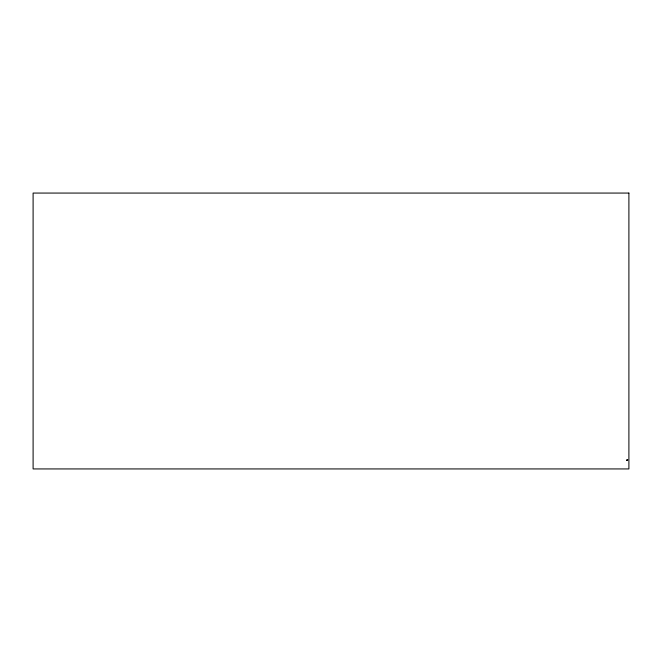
<?xml version="1.0" encoding="UTF-8"?>
<svg xmlns="http://www.w3.org/2000/svg" width="662" height="662" viewBox="0 0 662 662"><rect width="100%" height="100%" fill="white"/><g stroke="black" fill="none" stroke-linecap="round" stroke-linejoin="round"><path stroke-width="0.99" d="M627.121 460.164C626.26 460.504 628.66 459.453 627.195 460.14M627.055 460.189L627.435 459.991L626.84 460.214M627.642 460.04L627.237 460.065M627.717 459.933L626.591 460.363M628.9 193.064L33.1 193.064L33.1 468.936L628.9 468.936L628.9 193.064"/></g></svg>
